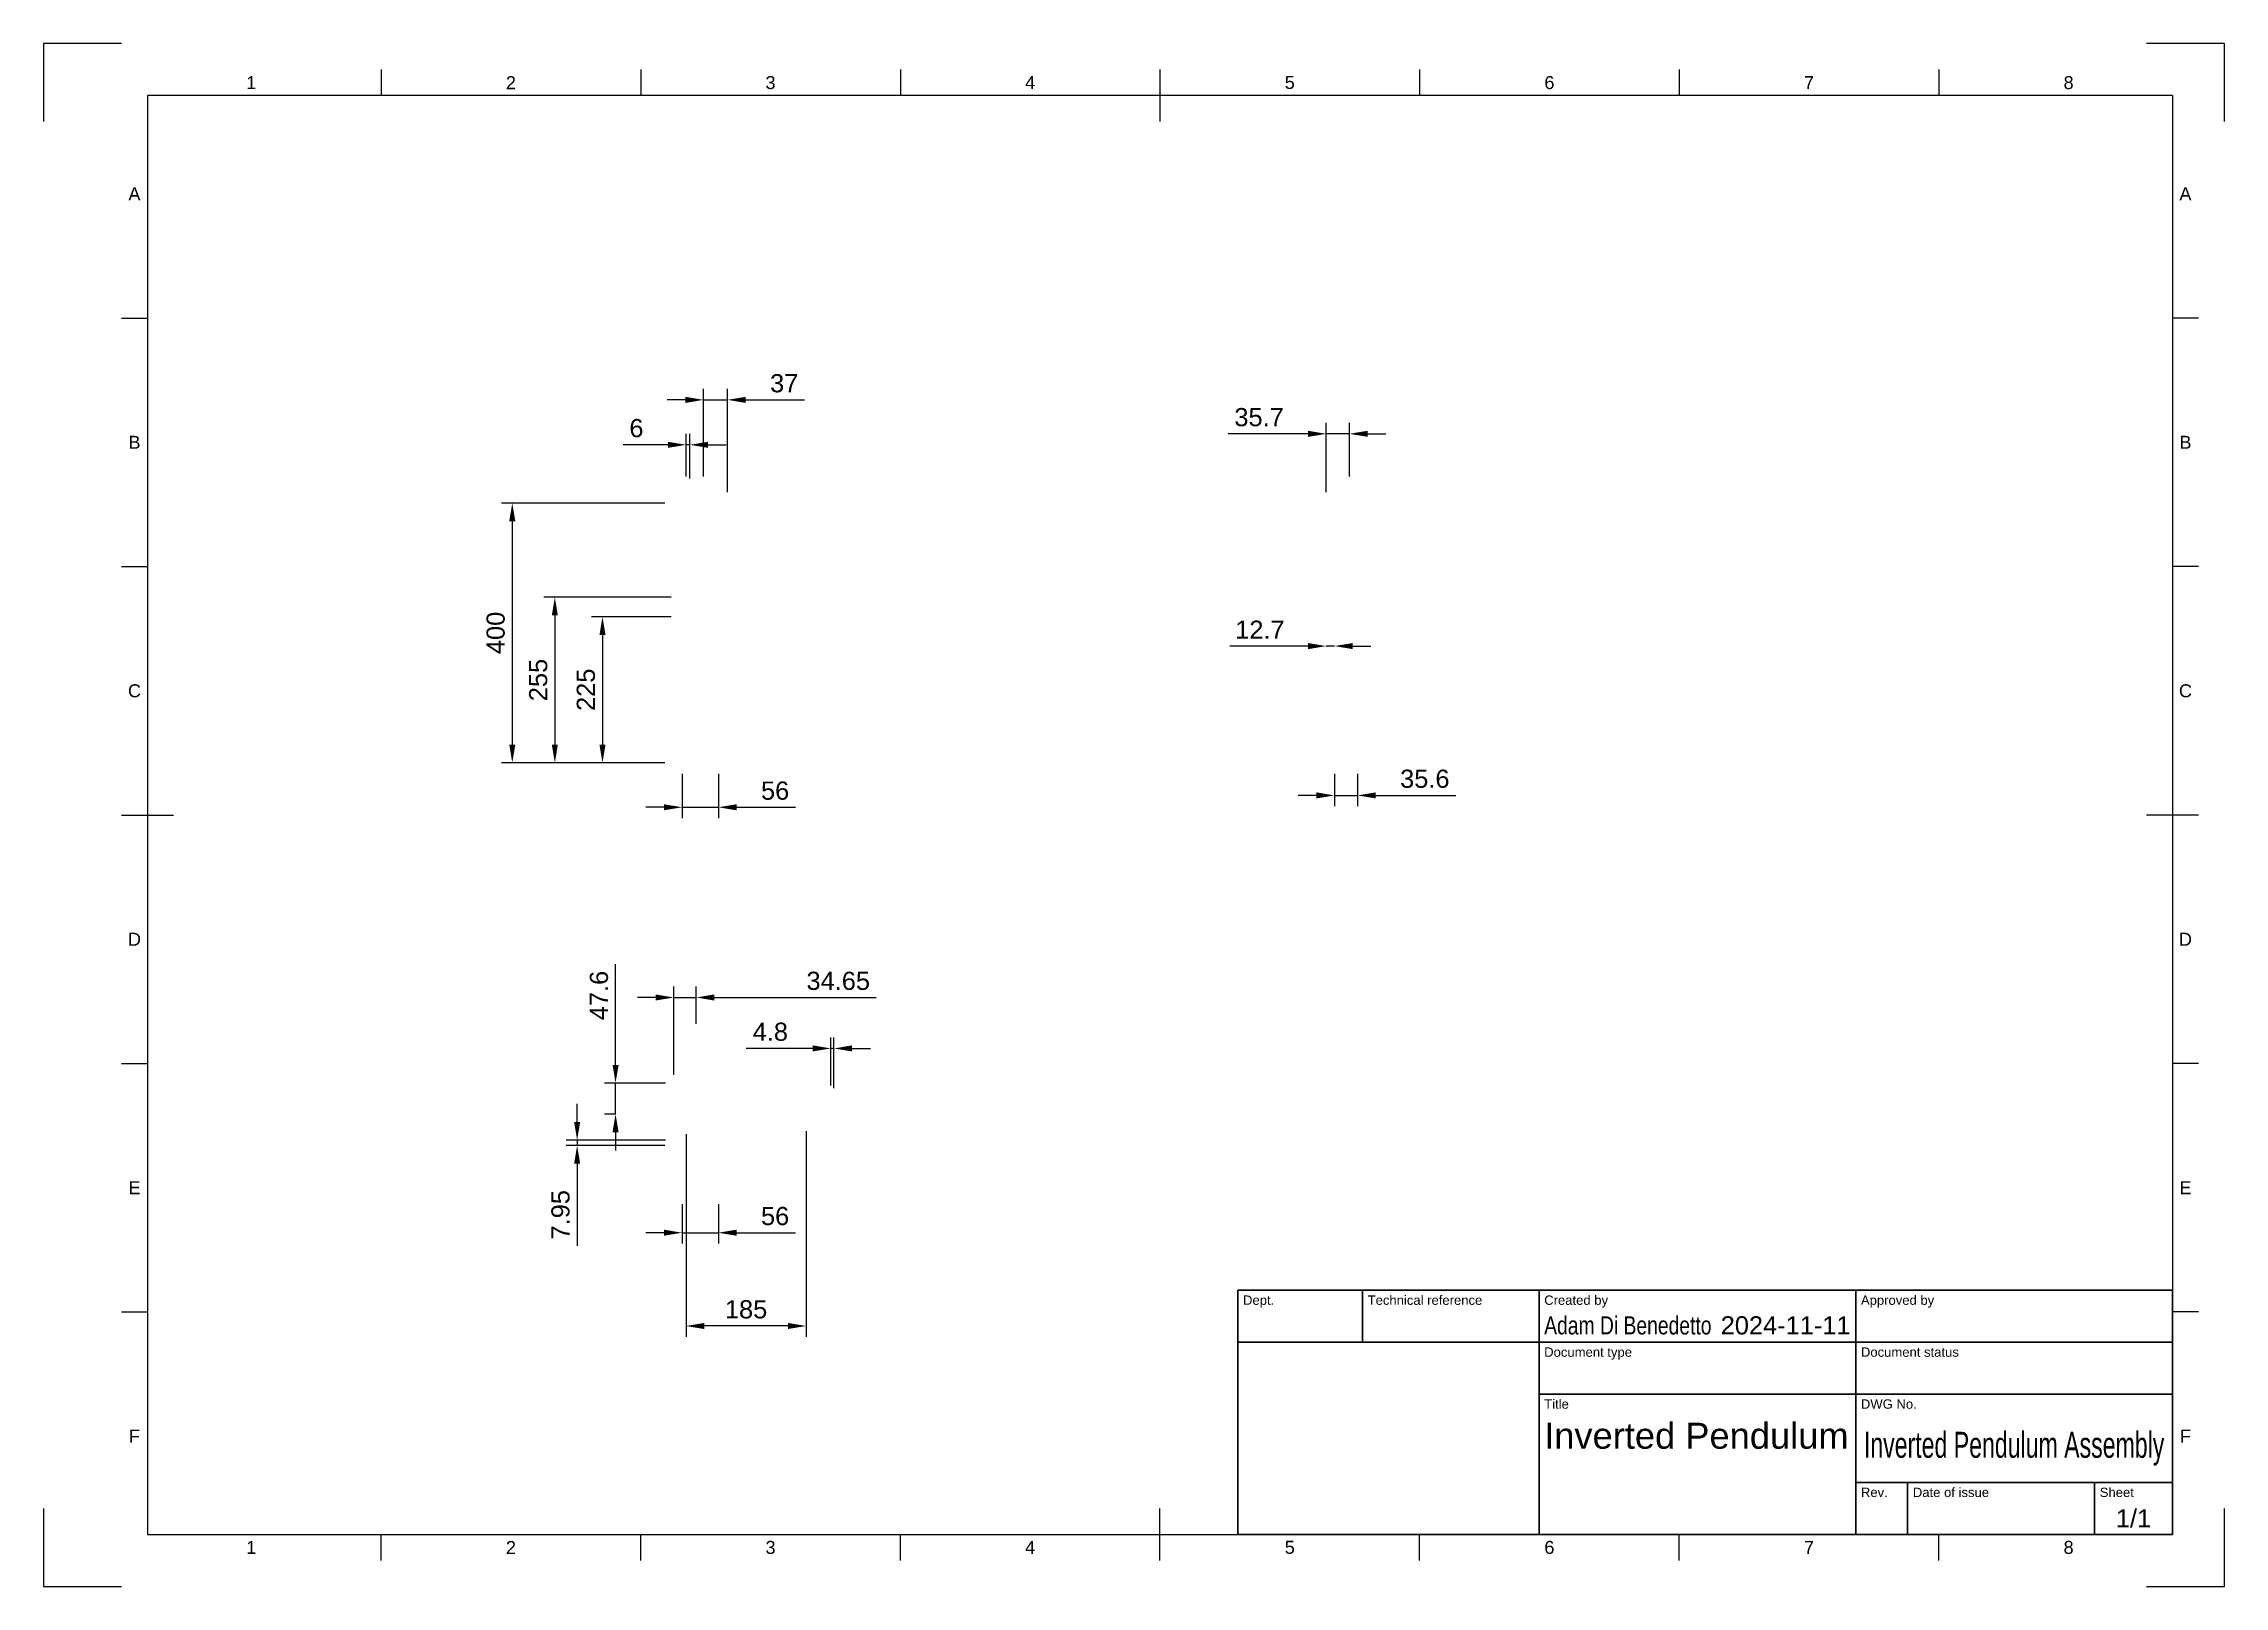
# Paper-space layout 'Sheet1' of a CAD drawing. Header units: millimetres. Extents: x 0 to 420, y 0 to 297.
import ezdxf
from ezdxf.enums import TextEntityAlignment as Align

# ---------------------------------------------------------------- set-up
doc = ezdxf.new("R2010")
doc.units = ezdxf.units.MM
doc.header["$LTSCALE"] = 0.75
for name, color, linetype, lineweight in [('BORDER', 7, 'Continuous', 25), ('FD_Dimensions', 7, 'Continuous', 25), ('TITLEBLOCK', 7, 'Continuous', 35)]:
    doc.layers.add(name, color=color, linetype=linetype, lineweight=lineweight)
doc.styles.add('FusionTitle', font='Arial.ttf')
doc.styles.get("Standard").update_dxf_attribs({"font": 'Arial.ttf'})
doc.dimstyles.new('Dim-ISO-25', dxfattribs={"dimtxt": 3.5, "dimasz": 3.5, "dimexe": 2.1, "dimexo": 2.1, "dimgap": 1.4, "dimtad": 1, "dimzin": 12, "dimdsep": 46, "dimtxsty": 'Standard', "dimcen": 0, "dimazin": 3, "dimtp": 0.1, "dimtm": 0.1, "dimtfac": 0.714286, "dimtmove": 0, "dimatfit": 3, "dimfxl": 1, "dimtzin": 12, "dimarcsym": 0})

# ---------------------------------------------------------------- blocks, each defined once
blk = doc.blocks.new('ISO_A3_SHEET')
at = {"layer": 'BORDER'}
for p, q in [((65, 292), (65, 287)), ((115, 292), (115, 287)), ((165, 292), (165, 287)), ((215, 292), (215, 282)), ((265, 292), (265, 287)), ((315, 292), (315, 287)), ((365, 292), (365, 287)), ((410, 287), (20, 287)), ((20, 287), (20, 10)), ((410, 287), (410, 10)), ((15, 244.16666), (20, 244.16666)), ((415, 244.16666), (410, 244.16666)), ((15, 196.33333), (20, 196.33333)), ((415, 196.33333), (410, 196.33333)), ((15, 148.5), (25, 148.5)), ((415, 148.5), (405, 148.5)), ((15, 100.66667), (20, 100.66667)), ((415, 100.66667), (410, 100.66667)), ((15, 52.83334), (20, 52.83334)), ((415, 52.83334), (410, 52.83334)), ((215, 5), (215, 15)), ((20, 10), (410, 10)), ((65, 5), (65, 10)), ((115, 5), (115, 10)), ((165, 5), (165, 10)), ((265, 5), (265, 10)), ((315, 5), (315, 10)), ((365, 5), (365, 10))]:
    blk.add_line(p, q, dxfattribs=at)
at = {"layer": 'Defpoints'}
for p, q in [((15, 297), (0, 297)), ((0, 297), (0, 282)), ((420, 297), (405, 297)), ((420, 282), (420, 297)), ((0, 15), (0, 0)), ((420, 0), (420, 15)), ((0, 0), (15, 0)), ((405, 0), (420, 0))]:
    blk.add_line(p, q, dxfattribs=at)
at = {"layer": 'BORDER', "style": 'FusionTitle'}
for s, p in [('1', (40, 289.5)), ('2', (90, 289.5)), ('3', (140, 289.5)), ('4', (190, 289.5)), ('5', (240, 289.5)), ('6', (290, 289.5)), ('7', (340, 289.5)), ('8', (390, 289.5)), ('A', (17.5, 268.08333)), ('A', (412.5, 268.08333)), ('B', (17.5, 220.25)), ('B', (412.5, 220.25)), ('C', (17.5, 172.41667)), ('C', (412.5, 172.41667)), ('D', (17.5, 124.58334)), ('D', (412.5, 124.58334)), ('E', (17.5, 76.75001)), ('E', (412.5, 76.75001)), ('F', (17.5, 28.91668)), ('F', (412.5, 28.91668)), ('1', (40, 7.5)), ('2', (90, 7.5)), ('3', (140, 7.5)), ('4', (190, 7.5)), ('5', (240, 7.5)), ('6', (290, 7.5)), ('7', (340, 7.5)), ('8', (390, 7.5))]:
    blk.add_text(s, height=2.5, dxfattribs=at).set_placement(p, align=Align.MIDDLE)
blk = doc.blocks.new('ISO_TITLEBLOCK')
at = {"layer": 'TITLEBLOCK'}
for p, q in [((0, 47), (-180, 47)), ((-180, 47), (-180, 0)), ((-156, 37), (-156, 47)), ((-122, 0), (-122, 47)), ((-61, 0), (-61, 47)), ((0, 0), (0, 47)), ((-180, 37), (0, 37)), ((-122, 27), (0, 27)), ((-61, 10), (0, 10)), ((-51, 0), (-51, 10)), ((-15, 0), (-15, 10)), ((-180, 0), (0, 0))]:
    blk.add_line(p, q, dxfattribs=at)
at = {"layer": 'TITLEBLOCK', "style": 'FusionTitle'}
for s, p in [('Dept.', (-179, 46)), ('Technical reference', (-155, 46)), ('Created by', (-121, 46)), ('Approved by', (-60, 46)), ('Document type', (-121, 36)), ('Document status', (-60, 36)), ('Title', (-121, 26)), ('DWG No.', (-60, 26)), ('Rev.', (-60, 9)), ('Date of issue', (-50, 9)), ('Sheet', (-14, 9))]:
    blk.add_text(s, height=1.8, dxfattribs=at).set_placement(p, align=Align.TOP_LEFT)
for tag, height, p in [('DEPT', 3.5, (-179, 42)), ('TECHNICAL_REFERENCE', 3.5, (-155, 42)), ('CREATED_BY', 3.5, (-121, 42)), ('APPROVED_BY', 3.5, (-60, 42)), ('DOCUMENT_TYPE', 3.5, (-121, 32)), ('DOCUMENT_STATUS', 3.5, (-60, 32)), ('TITLE_1', 5, (-121, 21.5)), ('TITLE_2', 5, (-121, 14)), ('TITLE_3', 5, (-121, 6.5)), ('DATE_OF_ISSUE', 3.5, (-50, 5))]:
    blk.add_attdef(tag, text='', height=height, dxfattribs=at).set_placement(p, align=Align.TOP_LEFT)
for tag, p in [('CREATED_DATE', (-62, 42)), ('APPROVED_DATE', (-0.99, 42))]:
    blk.add_attdef(tag, text='', height=3.5, dxfattribs=at).set_placement(p, align=Align.TOP_RIGHT)
for tag, height, p in [('DRAWING_NUMBER', 5, (-30.5, 19.75)), ('REV', 3.5, (-56, 4.85)), ('SHEET', 3.5, (-7.5, 4.85))]:
    blk.add_attdef(tag, text='', height=height, dxfattribs=at).set_placement(p, align=Align.TOP_CENTER)
blk = doc.blocks.new('*D29')
at = {"layer": 'Defpoints', "color": 0, "transparency": 16777216}
for p in [(122.97, 158.55), (129.97, 158.55), (129.97, 149.99)]:
    blk.add_point(p, dxfattribs=at)
at = {"layer": 'FD_Dimensions', "color": 0, "lineweight": -2, "transparency": 16777216}
for p, q in [((122.97, 156.45), (122.97, 147.89)), ((129.97, 156.45), (129.97, 147.89)), ((119.47, 149.99), (115.97, 149.99)), ((122.97, 149.99), (129.97, 149.99)), ((133.47, 149.99), (144.79, 149.99))]:
    blk.add_line(p, q, dxfattribs=at)
at = {"layer": 'FD_Dimensions', "color": 0, "transparency": 16777216}
for points in [[(119.47, 150.57), (119.47, 149.4), (122.97, 149.99)], [(133.47, 150.57), (133.47, 149.4), (129.97, 149.99)]]:
    blk.add_solid(points, dxfattribs=at)
at = {"layer": 'FD_Dimensions', "color": 0, "transparency": 16777216, "insert": (140.88, 153.17), "char_height": 3.5, "attachment_point": 5}
blk.add_mtext('56', dxfattribs=at)
blk = doc.blocks.new('*D30')
at = {"layer": 'Defpoints', "color": 0, "transparency": 16777216}
for p in [(122.97, 186.67), (107.63, 158.55), (121.6, 158.55)]:
    blk.add_point(p, dxfattribs=at)
at = {"layer": 'FD_Dimensions', "color": 0, "lineweight": -2, "transparency": 16777216}
for p, q in [((120.87, 186.67), (105.53, 186.67)), ((107.63, 183.17), (107.63, 162.05)), ((119.5, 158.55), (105.53, 158.55))]:
    blk.add_line(p, q, dxfattribs=at)
at = {"layer": 'FD_Dimensions', "color": 0, "transparency": 16777216}
for points in [[(107.05, 183.17), (108.22, 183.17), (107.63, 186.67)], [(107.05, 162.05), (108.22, 162.05), (107.63, 158.55)]]:
    blk.add_solid(points, dxfattribs=at)
at = {"layer": 'FD_Dimensions', "color": 0, "transparency": 16777216, "insert": (104.45, 172.61), "char_height": 3.5, "attachment_point": 5, "rotation": 90}
blk.add_mtext('225', dxfattribs=at)
blk = doc.blocks.new('*D31')
at = {"layer": 'Defpoints', "color": 0, "transparency": 16777216}
for p in [(122.97, 190.42), (98.46, 158.55), (121.6, 158.55)]:
    blk.add_point(p, dxfattribs=at)
at = {"layer": 'FD_Dimensions', "color": 0, "lineweight": -2, "transparency": 16777216}
for p, q in [((120.87, 190.42), (96.36, 190.42)), ((98.46, 186.92), (98.46, 162.05)), ((119.5, 158.55), (96.36, 158.55))]:
    blk.add_line(p, q, dxfattribs=at)
at = {"layer": 'FD_Dimensions', "color": 0, "transparency": 16777216}
for points in [[(97.88, 186.92), (99.04, 186.92), (98.46, 190.42)], [(97.88, 162.05), (99.04, 162.05), (98.46, 158.55)]]:
    blk.add_solid(points, dxfattribs=at)
at = {"layer": 'FD_Dimensions', "color": 0, "transparency": 16777216, "insert": (95.27, 174.49), "char_height": 3.5, "attachment_point": 5, "rotation": 90}
blk.add_mtext('255', dxfattribs=at)
blk = doc.blocks.new('*D32')
at = {"layer": 'Defpoints', "color": 0, "transparency": 16777216}
for p in [(121.76, 208.55), (90.26, 158.55), (121.76, 158.55)]:
    blk.add_point(p, dxfattribs=at)
at = {"layer": 'FD_Dimensions', "color": 0, "lineweight": -2, "transparency": 16777216}
for p, q in [((119.66, 208.55), (88.16, 208.55)), ((90.26, 205.05), (90.26, 162.05)), ((119.66, 158.55), (88.16, 158.55))]:
    blk.add_line(p, q, dxfattribs=at)
at = {"layer": 'FD_Dimensions', "color": 0, "transparency": 16777216}
for points in [[(89.68, 205.05), (90.85, 205.05), (90.26, 208.55)], [(89.68, 162.05), (90.85, 162.05), (90.26, 158.55)]]:
    blk.add_solid(points, dxfattribs=at)
at = {"layer": 'FD_Dimensions', "color": 0, "transparency": 16777216, "insert": (87.07, 183.55), "char_height": 3.5, "attachment_point": 5, "rotation": 90}
blk.add_mtext('400', dxfattribs=at)
blk = doc.blocks.new('*D33')
at = {"layer": 'Defpoints', "color": 0, "transparency": 16777216}
for p in [(123.72, 219.77), (123.72, 211.58), (124.47, 211.2)]:
    blk.add_point(p, dxfattribs=at)
at = {"layer": 'FD_Dimensions', "color": 0, "lineweight": -2, "transparency": 16777216}
for p, q in [((120.22, 219.77), (111.61, 219.77)), ((123.72, 213.68), (123.72, 221.87)), ((124.47, 219.77), (123.72, 219.77)), ((124.47, 213.3), (124.47, 221.87)), ((127.97, 219.77), (131.47, 219.77))]:
    blk.add_line(p, q, dxfattribs=at)
at = {"layer": 'FD_Dimensions', "color": 0, "transparency": 16777216}
for points in [[(120.22, 220.35), (120.22, 219.18), (123.72, 219.77)], [(127.97, 220.35), (127.97, 219.18), (124.47, 219.77)]]:
    blk.add_solid(points, dxfattribs=at)
at = {"layer": 'FD_Dimensions', "color": 0, "transparency": 16777216, "insert": (114.17, 222.96), "char_height": 3.5, "attachment_point": 5}
blk.add_mtext('6', dxfattribs=at)
blk = doc.blocks.new('*D34')
at = {"layer": 'Defpoints', "color": 0, "transparency": 16777216}
for p in [(121.35, 113.37), (125.68, 106.19), (121.35, 96.38)]:
    blk.add_point(p, dxfattribs=at)
at = {"layer": 'FD_Dimensions', "color": 0, "lineweight": -2, "transparency": 16777216}
for p, q in [((121.35, 98.48), (121.35, 115.47)), ((125.68, 108.29), (125.68, 115.47)), ((117.85, 113.37), (114.35, 113.37)), ((121.35, 113.37), (125.68, 113.37)), ((129.18, 113.37), (160.36, 113.37))]:
    blk.add_line(p, q, dxfattribs=at)
at = {"layer": 'FD_Dimensions', "color": 0, "transparency": 16777216}
for points in [[(117.85, 113.95), (117.85, 112.78), (121.35, 113.37)], [(129.18, 113.95), (129.18, 112.78), (125.68, 113.37)]]:
    blk.add_solid(points, dxfattribs=at)
at = {"layer": 'FD_Dimensions', "color": 0, "transparency": 16777216, "insert": (153.04, 116.55), "char_height": 3.5, "attachment_point": 5}
blk.add_mtext('34.65', dxfattribs=at)
blk = doc.blocks.new('*D35')
at = {"layer": 'Defpoints', "color": 0, "transparency": 16777216}
for p in [(110.15, 96.88), (121.85, 96.88), (112.17, 90.93)]:
    blk.add_point(p, dxfattribs=at)
at = {"layer": 'FD_Dimensions', "color": 0, "lineweight": -2, "transparency": 16777216}
for p, q in [((110.15, 100.38), (110.15, 119.76)), ((119.75, 96.88), (108.05, 96.88)), ((110.15, 90.93), (110.15, 96.88)), ((110.07, 90.93), (108.05, 90.93)), ((110.15, 87.43), (110.15, 83.93))]:
    blk.add_line(p, q, dxfattribs=at)
at = {"layer": 'FD_Dimensions', "color": 0, "transparency": 16777216}
for points in [[(109.57, 100.38), (110.74, 100.38), (110.15, 96.88)], [(109.57, 87.43), (110.74, 87.43), (110.15, 90.93)]]:
    blk.add_solid(points, dxfattribs=at)
at = {"layer": 'FD_Dimensions', "color": 0, "transparency": 16777216, "insert": (106.97, 113.75), "char_height": 3.5, "attachment_point": 5, "rotation": 90}
blk.add_mtext('47.6', dxfattribs=at)
blk = doc.blocks.new('*D36')
at = {"layer": 'Defpoints', "color": 0, "transparency": 16777216}
for p in [(122.97, 75.67), (129.97, 75.66), (129.97, 68.08)]:
    blk.add_point(p, dxfattribs=at)
at = {"layer": 'FD_Dimensions', "color": 0, "lineweight": -2, "transparency": 16777216}
for p, q in [((122.97, 73.57), (122.97, 65.98)), ((129.97, 73.56), (129.97, 65.98)), ((119.47, 68.08), (115.97, 68.08)), ((122.97, 68.08), (129.97, 68.08)), ((133.47, 68.08), (144.79, 68.08))]:
    blk.add_line(p, q, dxfattribs=at)
at = {"layer": 'FD_Dimensions', "color": 0, "transparency": 16777216}
for points in [[(119.47, 68.67), (119.47, 67.5), (122.97, 68.08)], [(133.47, 68.67), (133.47, 67.5), (129.97, 68.08)]]:
    blk.add_solid(points, dxfattribs=at)
at = {"layer": 'FD_Dimensions', "color": 0, "transparency": 16777216, "insert": (140.88, 71.27), "char_height": 3.5, "attachment_point": 5}
blk.add_mtext('56', dxfattribs=at)
blk = doc.blocks.new('*D37')
at = {"layer": 'Defpoints', "color": 0, "transparency": 16777216}
for p in [(123.72, 89.13), (146.85, 89.76), (123.72, 50.13)]:
    blk.add_point(p, dxfattribs=at)
at = {"layer": 'FD_Dimensions', "color": 0, "lineweight": -2, "transparency": 16777216}
for p, q in [((123.72, 87.03), (123.72, 48.03)), ((146.85, 87.66), (146.85, 48.03)), ((143.35, 50.13), (127.22, 50.13))]:
    blk.add_line(p, q, dxfattribs=at)
at = {"layer": 'FD_Dimensions', "color": 0, "transparency": 16777216}
for points in [[(127.22, 50.71), (127.22, 49.54), (123.72, 50.13)], [(143.35, 50.71), (143.35, 49.54), (146.85, 50.13)]]:
    blk.add_solid(points, dxfattribs=at)
at = {"layer": 'FD_Dimensions', "color": 0, "transparency": 16777216, "insert": (135.29, 53.31), "char_height": 3.5, "attachment_point": 5}
blk.add_mtext('185', dxfattribs=at)
blk = doc.blocks.new('*D38')
at = {"layer": 'Defpoints', "color": 0, "transparency": 16777216}
for p in [(151.62, 103.56), (151.62, 94.32), (152.22, 93.82)]:
    blk.add_point(p, dxfattribs=at)
at = {"layer": 'FD_Dimensions', "color": 0, "lineweight": -2, "transparency": 16777216}
for p, q in [((151.62, 96.42), (151.62, 105.66)), ((152.22, 95.92), (152.22, 105.66)), ((148.12, 103.56), (135.3, 103.56)), ((152.22, 103.56), (151.62, 103.56)), ((155.72, 103.56), (159.22, 103.56))]:
    blk.add_line(p, q, dxfattribs=at)
at = {"layer": 'FD_Dimensions', "color": 0, "transparency": 16777216}
for points in [[(148.12, 104.15), (148.12, 102.98), (151.62, 103.56)], [(155.72, 104.15), (155.72, 102.98), (152.22, 103.56)]]:
    blk.add_solid(points, dxfattribs=at)
at = {"layer": 'FD_Dimensions', "color": 0, "transparency": 16777216, "insert": (139.96, 106.75), "char_height": 3.5, "attachment_point": 5}
blk.add_mtext('4.8', dxfattribs=at)
blk = doc.blocks.new('*D39')
at = {"layer": 'Defpoints', "color": 0, "transparency": 16777216}
for p in [(248.62, 158.55), (253.07, 158.55), (253.07, 152.27)]:
    blk.add_point(p, dxfattribs=at)
at = {"layer": 'FD_Dimensions', "color": 0, "lineweight": -2, "transparency": 16777216}
for p, q in [((248.62, 156.45), (248.62, 150.17)), ((253.07, 156.45), (253.07, 150.17)), ((245.12, 152.27), (241.62, 152.27)), ((248.62, 152.27), (253.07, 152.27)), ((256.57, 152.27), (271.96, 152.27))]:
    blk.add_line(p, q, dxfattribs=at)
at = {"layer": 'FD_Dimensions', "color": 0, "transparency": 16777216}
for points in [[(245.12, 152.86), (245.12, 151.69), (248.62, 152.27)], [(256.57, 152.86), (256.57, 151.69), (253.07, 152.27)]]:
    blk.add_solid(points, dxfattribs=at)
at = {"layer": 'FD_Dimensions', "color": 0, "transparency": 16777216, "insert": (266.01, 155.46), "char_height": 3.5, "attachment_point": 5}
blk.add_mtext('35.6', dxfattribs=at)
blk = doc.blocks.new('*D40')
at = {"layer": 'Defpoints', "color": 0, "transparency": 16777216}
for p in [(247.03, 181.02), (247.03, 181.02), (248.62, 181.02)]:
    blk.add_point(p, dxfattribs=at)
at = {"layer": 'FD_Dimensions', "color": 0, "lineweight": -2, "transparency": 16777216}
for p, q in [((243.53, 181.02), (228.47, 181.02)), ((248.62, 181.02), (247.03, 181.02)), ((252.12, 181.02), (255.62, 181.02))]:
    blk.add_line(p, q, dxfattribs=at)
at = {"layer": 'FD_Dimensions', "color": 0, "transparency": 16777216}
for points in [[(243.53, 181.6), (243.53, 180.43), (247.03, 181.02)], [(252.12, 181.6), (252.12, 180.43), (248.62, 181.02)]]:
    blk.add_solid(points, dxfattribs=at)
at = {"layer": 'FD_Dimensions', "color": 0, "transparency": 16777216, "insert": (234.25, 184.17), "char_height": 3.5, "attachment_point": 5}
blk.add_mtext('12.7', dxfattribs=at)
blk = doc.blocks.new('*D41')
at = {"layer": 'Defpoints', "color": 0, "transparency": 16777216}
for p in [(247.03, 221.88), (251.5, 211.55), (247.03, 208.55)]:
    blk.add_point(p, dxfattribs=at)
at = {"layer": 'FD_Dimensions', "color": 0, "lineweight": -2, "transparency": 16777216}
for p, q in [((247.03, 210.65), (247.03, 223.98)), ((251.5, 213.65), (251.5, 223.98)), ((243.53, 221.88), (228.14, 221.88)), ((251.5, 221.88), (247.03, 221.88)), ((255, 221.88), (258.5, 221.88))]:
    blk.add_line(p, q, dxfattribs=at)
at = {"layer": 'FD_Dimensions', "color": 0, "transparency": 16777216}
for points in [[(243.53, 222.47), (243.53, 221.3), (247.03, 221.88)], [(255, 222.47), (255, 221.3), (251.5, 221.88)]]:
    blk.add_solid(points, dxfattribs=at)
at = {"layer": 'FD_Dimensions', "color": 0, "transparency": 16777216, "insert": (234.09, 225.07), "char_height": 3.5, "attachment_point": 5}
blk.add_mtext('35.7', dxfattribs=at)
blk = doc.blocks.new('*D42')
at = {"layer": 'Defpoints', "color": 0, "transparency": 16777216}
for p in [(131.72, 228.42), (127.1, 211.55), (131.72, 208.55)]:
    blk.add_point(p, dxfattribs=at)
at = {"layer": 'FD_Dimensions', "color": 0, "lineweight": -2, "transparency": 16777216}
for p, q in [((123.6, 228.42), (120.1, 228.42)), ((127.1, 213.65), (127.1, 230.52)), ((127.1, 228.42), (131.72, 228.42)), ((131.72, 210.65), (131.72, 230.52)), ((135.22, 228.42), (146.54, 228.42))]:
    blk.add_line(p, q, dxfattribs=at)
at = {"layer": 'FD_Dimensions', "color": 0, "transparency": 16777216}
for points in [[(123.6, 229), (123.6, 227.83), (127.1, 228.42)], [(135.22, 229), (135.22, 227.83), (131.72, 228.42)]]:
    blk.add_solid(points, dxfattribs=at)
at = {"layer": 'FD_Dimensions', "color": 0, "transparency": 16777216, "insert": (142.63, 231.6), "char_height": 3.5, "attachment_point": 5}
blk.add_mtext('37', dxfattribs=at)
blk = doc.blocks.new('*D43')
at = {"layer": 'Defpoints', "color": 0, "transparency": 16777216}
for p in [(102.75, 85.88), (121.76, 84.89), (121.85, 85.88)]:
    blk.add_point(p, dxfattribs=at)
at = {"layer": 'FD_Dimensions', "color": 0, "lineweight": -2, "transparency": 16777216}
for p, q in [((102.75, 89.38), (102.75, 92.88)), ((119.75, 85.88), (100.65, 85.88)), ((119.66, 84.89), (100.65, 84.89)), ((102.75, 85.88), (102.75, 84.89)), ((102.75, 81.39), (102.75, 65.59))]:
    blk.add_line(p, q, dxfattribs=at)
at = {"layer": 'FD_Dimensions', "color": 0, "transparency": 16777216}
for points in [[(102.17, 89.38), (103.33, 89.38), (102.75, 85.88)], [(102.17, 81.39), (103.33, 81.39), (102.75, 84.89)]]:
    blk.add_solid(points, dxfattribs=at)
at = {"layer": 'FD_Dimensions', "color": 0, "transparency": 16777216, "insert": (99.56, 71.54), "char_height": 3.5, "attachment_point": 5, "rotation": 90}
blk.add_mtext('7.95', dxfattribs=at)

psp = doc.layouts.new('Sheet1')

# ---------------------------------------------------------------- block references
at = {"layer": 'BORDER'}
psp.add_blockref('ISO_A3_SHEET', (0, 0), dxfattribs=at)
at = {"layer": 'TITLEBLOCK'}
ref = psp.add_blockref('ISO_TITLEBLOCK', (410, 10), dxfattribs=at)
ref.add_attrib('CREATED_DATE', '2024-11-11', dxfattribs={"height": 3.5, "style": 'FusionTitle'}).set_placement((348, 52), align=Align.TOP_RIGHT)
ref.add_attrib('SHEET', '1/1', dxfattribs={"height": 3.5, "style": 'FusionTitle'}).set_placement((402.5, 14.85), align=Align.TOP_CENTER)
ref.add_attrib('DRAWING_NUMBER', 'Inverted Pendulum Assembly', dxfattribs={"height": 5, "style": 'FusionTitle', "width": 0.636923}).set_placement((379.5, 29.7514), align=Align.TOP_CENTER)
ref.add_attrib('TITLE_1', 'Inverted Pendulum', dxfattribs={"height": 5, "style": 'FusionTitle'}).set_placement((289, 31.5), align=Align.TOP_LEFT)
ref.add_attrib('CREATED_BY', 'Adam Di Benedetto', dxfattribs={"height": 3.5, "style": 'FusionTitle', "width": 0.760101}).set_placement((289, 52), align=Align.TOP_LEFT)

# ---------------------------------------------------------------- dimensions: what is measured, and where the dimension line sits
at = {"layer": 'FD_Dimensions'}
for base, p1, p2, picture, middle in [((131.7243, 228.4166), (127.0993, 211.5479), (131.7243, 208.5479), '*D42', (142.6299, 231.6048)), ((247.0333, 221.8846), (251.4958, 211.5479), (247.0333, 208.5479), '*D41', (234.0888, 225.0728)), ((123.7243, 219.7681), (124.4743, 211.2041), (123.7243, 211.5791), '*D33', (114.1687, 222.9551)), ((151.6243, 103.5619), (152.2243, 93.8198), (151.6243, 94.3198), '*D38', (139.9642, 106.7489))]:
    dim = psp.add_linear_dim(base=base, p1=p1, p2=p2, dimstyle='Dim-ISO-25', override={"dimlfac": -8, "dimclrd": 0, "dimclre": 0}, dxfattribs=at)
    dim.commit()
    dim.dimension.update_dxf_attribs({"geometry": picture, "text_midpoint": middle})
dim = psp.add_aligned_dim(p1=(121.7618, 208.5479), p2=(121.7618, 158.5479), distance=-31.5, dimstyle='Dim-ISO-25', override={"dimlfac": -8, "dimclrd": 0, "dimclre": 0}, dxfattribs=at)
dim.commit()
dim.dimension.update_dxf_attribs({"geometry": '*D32', "text_midpoint": (87.0747, 183.5479)})
for base, p1, p2, angle, picture, middle in [((98.4591, 158.5479), (122.9743, 190.4229), (121.5993, 158.5479), 90, '*D31', (95.2721, 174.4854)), ((107.6324, 158.5479), (122.9743, 186.6729), (121.5993, 158.5479), 90, '*D30', (104.4454, 172.6104)), ((247.0333, 181.0165), (248.6208, 181.0165), (247.0333, 181.0165), 180, '*D40', (234.2524, 184.1736)), ((129.9743, 149.9869), (122.9743, 158.5479), (129.9743, 158.5479), 180, '*D29', (140.8799, 153.1739)), ((253.0708, 152.275), (248.6208, 158.5479), (253.0708, 158.5479), 180, '*D39', (266.0141, 155.4632)), ((123.7243, 50.1265), (146.8493, 89.7573), (123.7243, 89.1323), 180, '*D37', (135.2868, 53.3135)), ((129.9743, 68.083), (122.9743, 75.6689), (129.9743, 75.6626), 180, '*D36', (140.8799, 71.27))]:
    dim = psp.add_linear_dim(base=base, p1=p1, p2=p2, angle=angle, dimstyle='Dim-ISO-25', override={"dimlfac": -8, "dimclrd": 0, "dimclre": 0}, dxfattribs=at)
    dim.commit()
    dim.dimension.update_dxf_attribs({"geometry": picture, "text_midpoint": middle})
for base, p1, p2, angle, picture, middle in [((110.1532, 96.8823), (112.1671, 90.9323), (121.8493, 96.8823), 270, '*D35', (110.1532, 113.7481)), ((102.7516, 85.8823), (121.7618, 84.8886), (121.8493, 85.8823), 90, '*D43', (102.7516, 71.537))]:
    dim = psp.add_linear_dim(base=base, p1=p1, p2=p2, angle=angle, dimstyle='Dim-ISO-25', override={"dimlfac": -8}, dxfattribs=at)
    dim.commit()
    dim.dimension.update_dxf_attribs({"geometry": picture, "text_midpoint": middle, "dimtype": 160})
dim = psp.add_linear_dim(base=(121.3493, 113.3654), p1=(125.6805, 106.1895), p2=(121.3493, 96.3823), dimstyle='Dim-ISO-25', override={"dimlfac": -8}, dxfattribs=at)
dim.commit()
dim.dimension.update_dxf_attribs({"geometry": '*D34', "text_midpoint": (153.0413, 113.3654), "dimtype": 160})

doc.saveas('drawing.dxf')
